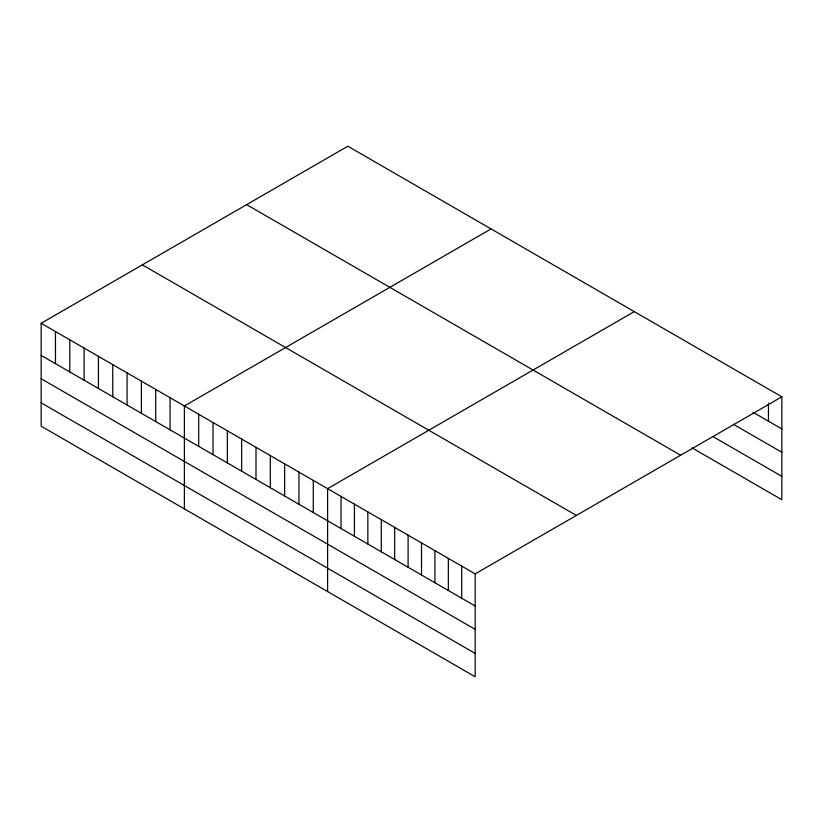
<?xml version="1.0" encoding="UTF-8"?>
<svg xmlns="http://www.w3.org/2000/svg" width="823" height="823" viewBox="0 0 823 823"><rect width="100%" height="100%" fill="white"/><g stroke="black" fill="none" stroke-linecap="round" stroke-linejoin="round"><path stroke-width="1.23" d="M41.15 323.285L475.169 573.868L475.169 676.773L41.15 426.191L41.15 323.285L347.831 146.227L781.85 396.809L781.85 499.715L692.071 447.887M491.053 228.917L184.373 405.976L184.373 508.881M634.286 311.608L327.605 488.667L327.605 591.583M475.169 573.868L781.85 396.809M752.952 412.241L781.85 428.927M733.344 424.287L781.85 452.29M712.708 436.437L781.85 476.352M246.622 204.649L680.642 455.232M142.358 264.852L576.378 515.435M41.15 355.402L475.169 605.985M41.15 378.765L475.169 629.348M41.15 402.838L475.169 653.411M768.435 403.188L768.435 421.181M461.754 566.121L461.754 598.239M448.34 558.375L448.34 590.492M434.925 550.628L434.925 582.746M421.51 542.882L421.51 574.999M408.095 535.135L408.095 567.253M394.68 527.389L394.68 559.517M381.265 519.652L381.265 551.77M367.85 511.906L367.85 544.024M354.435 504.16L354.435 536.277M341.02 496.413L341.02 528.531M313.285 480.395L313.285 512.513M298.955 472.124L298.955 504.252M284.635 463.863L284.635 495.981M270.314 455.592L270.314 487.71M255.994 447.321L255.994 479.439M241.664 439.05L241.664 471.168M227.343 430.779L227.343 462.907M213.023 422.518L213.023 454.635M198.703 414.247L198.703 446.364M170.052 397.704L170.052 429.822M155.732 389.433L155.732 421.561M141.412 381.172L141.412 413.29M127.081 372.901L127.081 405.019M112.761 364.63L112.761 396.748M98.441 356.359L98.441 388.477M84.121 348.088L84.121 380.216M69.79 339.827L69.79 371.945M55.47 331.556L55.47 363.673"/></g></svg>
